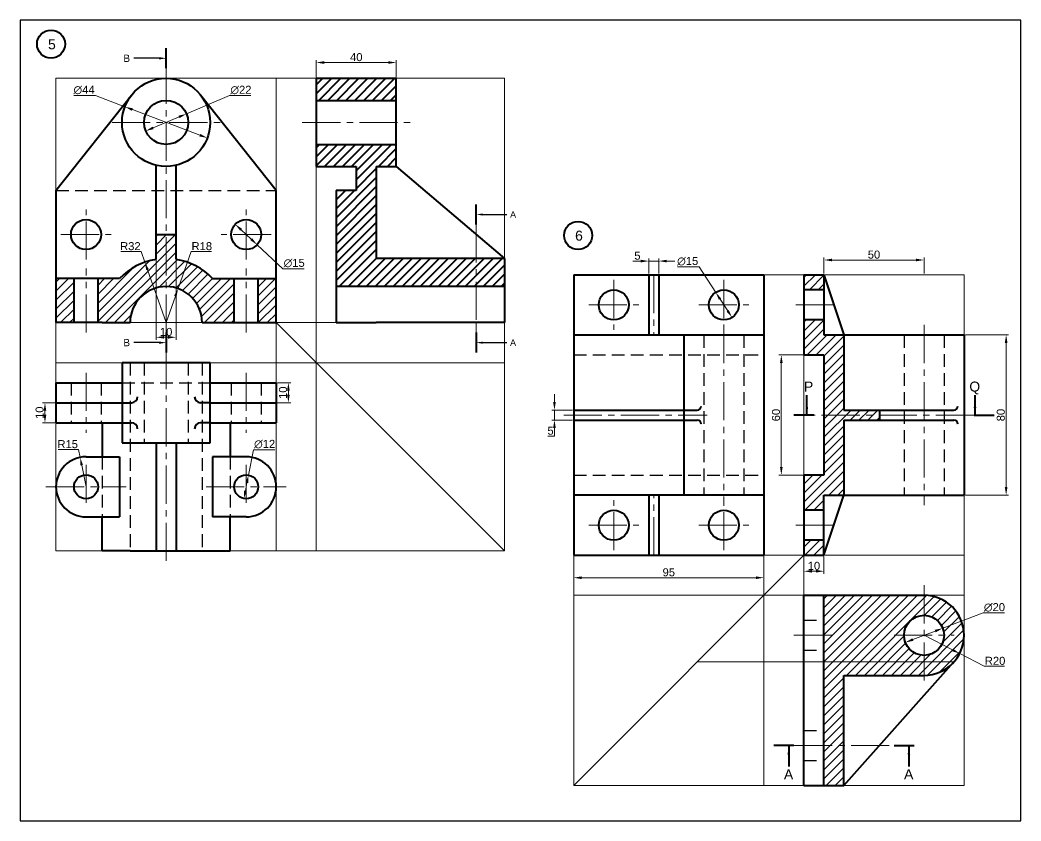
# Model space of a CAD drawing. Header units: millimetres. Extents: x -163670 to 2400, y 0 to 52589.
# Drawn here: x 1100 to 1600, y 0 to 400 of the extents above; entities that cross this region are included whole.
import ezdxf
from ezdxf import colors
from ezdxf.entities.mleader import LeaderData, LeaderLine
from ezdxf.math import Vec2, Vec3

# ---------------------------------------------------------------- set-up
doc = ezdxf.new("R2010")
doc.units = ezdxf.units.MM
doc.linetypes.add('CENTER2', pattern=[28.575, 19.05, -3.175, 3.175, -3.175])
doc.linetypes.add('DASHED2', pattern=[9.525, 6.35, -3.175])
for name, color, linetype, lineweight in [('Centre', 1, 'CENTER2', 20), ('Dim and Hatch', 6, 'Continuous', 20), ('Hidden', 3, 'DASHED2', 30), ('Object', 2, 'Continuous', 40), ('Projection', 5, 'Continuous', 5)]:
    doc.layers.add(name, color=color, linetype=linetype, lineweight=lineweight)
doc.styles.get("Standard").update_dxf_attribs({"font": 'arial.ttf'})
doc.dimstyles.new('ISO-25', dxfattribs={"dimtxt": 4, "dimasz": 4, "dimexe": 1.25, "dimexo": 0.625, "dimtad": 1, "dimtoh": 1, "dimdec": 0, "dimtxsty": 'Standard', "dimcen": 2.5, "dimclrd": 256, "dimclre": 256, "dimclrt": 256, "dimadec": 0, "dimazin": 0, "dimtfac": 1, "dimtdec": 0, "dimtmove": 0, "dimatfit": 2, "dimfxl": 1, "dimlwd": -1, "dimlwe": -1, "dimarcsym": 0})
pattern_1 = [(45, (1067.9732, 70.8788), (-2.245064, 2.245064), [])]
pattern_2 = [(45, (1291.5818, -27.2835), (-2.245064, 2.245064), [])]

# ---------------------------------------------------------------- blocks, each defined once
blk = doc.blocks.new('*D51')
at = {"layer": 'Defpoints', "color": 0, "transparency": 16777216}
for p in [(1152.4, 356.67), (1193.55, 341.09)]:
    blk.add_point(p, dxfattribs=at)
at = {"layer": 'Dim and Hatch', "transparency": 16777216}
for p, q in [((1137.64, 362.26), (1126.95, 362.26)), ((1152.4, 356.67), (1137.64, 362.26)), ((1189.81, 342.5), (1156.14, 355.25))]:
    blk.add_line(p, q, dxfattribs=at)
for points in [[(1156.38, 355.88), (1155.9, 354.63), (1152.4, 356.67)], [(1190.04, 343.13), (1189.57, 341.88), (1193.55, 341.09)]]:
    blk.add_solid(points, dxfattribs=at)
at = {"layer": 'Dim and Hatch', "transparency": 16777216, "insert": (1131.98, 365.04), "char_height": 4, "attachment_point": 5}
blk.add_mtext('∅44', dxfattribs=at)
blk = doc.blocks.new('*D52')
at = {"layer": 'Defpoints', "color": 0, "transparency": 16777216}
for p in [(1183.11, 353.15), (1162.84, 344.6)]:
    blk.add_point(p, dxfattribs=at)
at = {"layer": 'Dim and Hatch', "transparency": 16777216}
for p, q in [((1183.11, 353.15), (1204.7, 362.26)), ((1204.7, 362.26), (1215.37, 362.26)), ((1166.52, 346.16), (1179.42, 351.6))]:
    blk.add_line(p, q, dxfattribs=at)
for points in [[(1179.16, 352.21), (1179.68, 350.98), (1183.11, 353.15)], [(1166.26, 346.77), (1166.78, 345.54), (1162.84, 344.6)]]:
    blk.add_solid(points, dxfattribs=at)
at = {"layer": 'Dim and Hatch', "transparency": 16777216, "insert": (1210.35, 365.04), "char_height": 4, "attachment_point": 5}
blk.add_mtext('∅22', dxfattribs=at)
blk = doc.blocks.new('*D53')
at = {"layer": 'Defpoints', "color": 0, "transparency": 16777216}
for p in [(1207.49, 298), (1218.46, 287.76)]:
    blk.add_point(p, dxfattribs=at)
at = {"layer": 'Dim and Hatch', "transparency": 16777216}
for p, q in [((1210.41, 295.27), (1215.53, 290.49)), ((1218.46, 287.76), (1231.26, 275.82)), ((1231.26, 275.82), (1241.99, 275.82))]:
    blk.add_line(p, q, dxfattribs=at)
for points in [[(1210.87, 295.75), (1209.96, 294.78), (1207.49, 298)], [(1215.99, 290.98), (1215.08, 290), (1218.46, 287.76)]]:
    blk.add_solid(points, dxfattribs=at)
at = {"layer": 'Dim and Hatch', "transparency": 16777216, "insert": (1236.94, 278.6), "char_height": 4, "attachment_point": 5}
blk.add_mtext('∅15', dxfattribs=at)
blk = doc.blocks.new('*D54')
at = {"layer": 'Defpoints', "color": 0, "transparency": 16777216}
for p in [(1178.92, 265.87), (1172.97, 248.88)]:
    blk.add_point(p, dxfattribs=at)
at = {"layer": 'Dim and Hatch', "transparency": 16777216}
for p, q in [((1178.92, 265.87), (1185.41, 284.37)), ((1185.41, 284.37), (1195.6, 284.37)), ((1172.97, 248.88), (1177.6, 262.09))]:
    blk.add_line(p, q, dxfattribs=at)
blk.add_solid([(1176.97, 262.31), (1178.23, 261.87), (1178.92, 265.87)], dxfattribs=at)
at = {"layer": 'Dim and Hatch', "transparency": 16777216, "insert": (1190.81, 287.04), "char_height": 4, "attachment_point": 5}
blk.add_mtext('R18', dxfattribs=at)
blk = doc.blocks.new('*D55')
at = {"layer": 'Defpoints', "color": 0, "transparency": 16777216}
for p in [(1162.36, 279.07), (1172.97, 248.88)]:
    blk.add_point(p, dxfattribs=at)
at = {"layer": 'Dim and Hatch', "transparency": 16777216}
for p, q in [((1160.5, 284.37), (1150.36, 284.37)), ((1162.36, 279.07), (1160.5, 284.37)), ((1172.97, 248.88), (1163.69, 275.3))]:
    blk.add_line(p, q, dxfattribs=at)
blk.add_solid([(1164.32, 275.52), (1163.06, 275.07), (1162.36, 279.07)], dxfattribs=at)
at = {"layer": 'Dim and Hatch', "transparency": 16777216, "insert": (1155.12, 287.04), "char_height": 4, "attachment_point": 5}
blk.add_mtext('R32', dxfattribs=at)
blk = doc.blocks.new('*D56')
at = {"layer": 'Defpoints', "color": 0, "transparency": 16777216}
for p in [(1287.97, 378.77), (1247.97, 370.88), (1287.97, 370.88)]:
    blk.add_point(p, dxfattribs=at)
at = {"layer": 'Dim and Hatch', "transparency": 16777216}
for p, q in [((1247.97, 371.5), (1247.97, 380.02)), ((1287.97, 371.5), (1287.97, 380.02)), ((1251.97, 378.77), (1283.97, 378.77))]:
    blk.add_line(p, q, dxfattribs=at)
for points in [[(1251.97, 379.44), (1251.97, 378.11), (1247.97, 378.77)], [(1283.97, 379.44), (1283.97, 378.11), (1287.97, 378.77)]]:
    blk.add_solid(points, dxfattribs=at)
at = {"layer": 'Dim and Hatch', "transparency": 16777216, "insert": (1267.97, 381.44), "char_height": 4, "attachment_point": 5}
blk.add_mtext('40', dxfattribs=at)
blk = doc.blocks.new('*D57')
at = {"layer": 'Defpoints', "color": 0, "transparency": 16777216}
for p in [(1167.97, 292.88), (1177.97, 292.88), (1177.97, 241.56)]:
    blk.add_point(p, dxfattribs=at)
at = {"layer": 'Dim and Hatch', "transparency": 16777216}
for p, q in [((1167.97, 292.25), (1167.97, 240.31)), ((1177.97, 292.25), (1177.97, 240.31)), ((1171.97, 241.56), (1173.97, 241.56))]:
    blk.add_line(p, q, dxfattribs=at)
for points in [[(1171.97, 242.22), (1171.97, 240.89), (1167.97, 241.56)], [(1173.97, 242.22), (1173.97, 240.89), (1177.97, 241.56)]]:
    blk.add_solid(points, dxfattribs=at)
at = {"layer": 'Dim and Hatch', "transparency": 16777216, "insert": (1172.97, 244.22), "char_height": 4, "attachment_point": 5}
blk.add_mtext('10', dxfattribs=at)
blk = doc.blocks.new('*D58')
at = {"layer": 'Defpoints', "color": 0, "transparency": 16777216}
for p in [(1214.11, 172.77), (1211.84, 160.99)]:
    blk.add_point(p, dxfattribs=at)
at = {"layer": 'Dim and Hatch', "transparency": 16777216}
for p, q in [((1214.11, 172.77), (1216.55, 185.41)), ((1216.55, 185.41), (1227.21, 185.41)), ((1212.59, 164.92), (1213.35, 168.84))]:
    blk.add_line(p, q, dxfattribs=at)
for points in [[(1212.7, 168.97), (1214.01, 168.72), (1214.11, 172.77)], [(1211.94, 165.04), (1213.25, 164.79), (1211.84, 160.99)]]:
    blk.add_solid(points, dxfattribs=at)
at = {"layer": 'Dim and Hatch', "transparency": 16777216, "insert": (1222.19, 188.19), "char_height": 4, "attachment_point": 5}
blk.add_mtext('∅12', dxfattribs=at)
blk = doc.blocks.new('*D59')
at = {"layer": 'Defpoints', "color": 0, "transparency": 16777216}
for p in [(1130.02, 181.59), (1132.97, 166.88)]:
    blk.add_point(p, dxfattribs=at)
at = {"layer": 'Dim and Hatch', "transparency": 16777216}
for p, q in [((1129.23, 185.51), (1119.02, 185.51)), ((1130.02, 181.59), (1129.23, 185.51)), ((1132.97, 166.88), (1130.81, 177.66))]:
    blk.add_line(p, q, dxfattribs=at)
blk.add_solid([(1131.46, 177.79), (1130.15, 177.53), (1130.02, 181.59)], dxfattribs=at)
at = {"layer": 'Dim and Hatch', "transparency": 16777216, "insert": (1123.81, 188.17), "char_height": 4, "attachment_point": 5}
blk.add_mtext('R15', dxfattribs=at)
blk = doc.blocks.new('*D60')
at = {"layer": 'Defpoints', "color": 0, "transparency": 16777216}
for p in [(1117.97, 208.88), (1112.46, 198.88), (1117.97, 198.88)]:
    blk.add_point(p, dxfattribs=at)
at = {"layer": 'Dim and Hatch', "transparency": 16777216}
for p, q in [((1117.35, 208.88), (1111.21, 208.88)), ((1112.46, 204.88), (1112.46, 202.88)), ((1117.35, 198.88), (1111.21, 198.88))]:
    blk.add_line(p, q, dxfattribs=at)
for points in [[(1111.8, 204.88), (1113.13, 204.88), (1112.46, 208.88)], [(1111.8, 202.88), (1113.13, 202.88), (1112.46, 198.88)]]:
    blk.add_solid(points, dxfattribs=at)
at = {"layer": 'Dim and Hatch', "transparency": 16777216, "insert": (1109.79, 203.88), "char_height": 4, "attachment_point": 5, "rotation": 90}
blk.add_mtext('10', dxfattribs=at)
blk = doc.blocks.new('*D61')
at = {"layer": 'Defpoints', "color": 0, "transparency": 16777216}
for p in [(1227.97, 218.88), (1227.97, 208.88), (1234.06, 208.88)]:
    blk.add_point(p, dxfattribs=at)
at = {"layer": 'Dim and Hatch', "transparency": 16777216}
for p, q in [((1228.6, 218.88), (1235.31, 218.88)), ((1234.06, 214.88), (1234.06, 212.88)), ((1228.6, 208.88), (1235.31, 208.88))]:
    blk.add_line(p, q, dxfattribs=at)
for points in [[(1233.39, 214.88), (1234.73, 214.88), (1234.06, 218.88)], [(1233.39, 212.88), (1234.73, 212.88), (1234.06, 208.88)]]:
    blk.add_solid(points, dxfattribs=at)
at = {"layer": 'Dim and Hatch', "transparency": 16777216, "insert": (1231.39, 213.88), "char_height": 4, "attachment_point": 5, "rotation": 90}
blk.add_mtext('10', dxfattribs=at)
blk = doc.blocks.new('*D80')
at = {"layer": 'Defpoints', "color": 0, "transparency": 16777216}
for p in [(1447.49, 264), (1455.67, 251.43)]:
    blk.add_point(p, dxfattribs=at)
at = {"layer": 'Dim and Hatch', "transparency": 16777216}
for p, q in [((1439.19, 276.75), (1428.46, 276.75)), ((1447.49, 264), (1439.19, 276.75)), ((1453.49, 254.78), (1449.67, 260.65))]:
    blk.add_line(p, q, dxfattribs=at)
for points in [[(1450.23, 261.01), (1449.11, 260.29), (1447.49, 264)], [(1454.05, 255.15), (1452.93, 254.42), (1455.67, 251.43)]]:
    blk.add_solid(points, dxfattribs=at)
at = {"layer": 'Dim and Hatch', "transparency": 16777216, "insert": (1433.51, 279.53), "char_height": 4, "attachment_point": 5}
blk.add_mtext('∅15', dxfattribs=at)
blk = doc.blocks.new('*D81')
at = {"layer": 'Defpoints', "color": 0, "transparency": 16777216}
for p in [(1419.08, 279.62), (1414.08, 272.72), (1419.08, 272.72)]:
    blk.add_point(p, dxfattribs=at)
at = {"layer": 'Dim and Hatch', "transparency": 16777216}
for p, q in [((1414.08, 273.34), (1414.08, 280.87)), ((1419.08, 273.34), (1419.08, 280.87)), ((1410.08, 279.62), (1406.08, 279.62)), ((1414.08, 279.62), (1419.08, 279.62)), ((1423.08, 279.62), (1427.08, 279.62))]:
    blk.add_line(p, q, dxfattribs=at)
for points in [[(1410.08, 280.29), (1410.08, 278.95), (1414.08, 279.62)], [(1423.08, 280.29), (1423.08, 278.95), (1419.08, 279.62)]]:
    blk.add_solid(points, dxfattribs=at)
at = {"layer": 'Dim and Hatch', "transparency": 16777216, "insert": (1408.39, 282.28), "char_height": 4, "attachment_point": 5}
blk.add_mtext('5', dxfattribs=at)
blk = doc.blocks.new('*D82')
at = {"layer": 'Defpoints', "color": 0, "transparency": 16777216}
for p in [(1551.58, 92.72), (1569.38, 83.59)]:
    blk.add_point(p, dxfattribs=at)
at = {"layer": 'Dim and Hatch', "transparency": 16777216}
for p, q in [((1551.58, 92.72), (1565.82, 85.42)), ((1569.38, 83.59), (1581.66, 77.29)), ((1581.66, 77.29), (1591.83, 77.29))]:
    blk.add_line(p, q, dxfattribs=at)
blk.add_solid([(1566.12, 86.01), (1565.51, 84.82), (1569.38, 83.59)], dxfattribs=at)
at = {"layer": 'Dim and Hatch', "transparency": 16777216, "insert": (1587.06, 79.96), "char_height": 4, "attachment_point": 5}
blk.add_mtext('R20', dxfattribs=at)
blk = doc.blocks.new('*D73')
at = {"layer": 'Defpoints', "color": 0, "transparency": 16777216}
for p in [(1560.93, 96.26), (1542.23, 89.17)]:
    blk.add_point(p, dxfattribs=at)
at = {"layer": 'Dim and Hatch', "transparency": 16777216}
for p, q in [((1560.93, 96.26), (1581.09, 103.89)), ((1581.09, 103.89), (1591.78, 103.89)), ((1545.97, 90.59), (1557.19, 94.84))]:
    blk.add_line(p, q, dxfattribs=at)
for points in [[(1556.96, 95.47), (1557.43, 94.22), (1560.93, 96.26)], [(1545.73, 91.21), (1546.21, 89.97), (1542.23, 89.17)]]:
    blk.add_solid(points, dxfattribs=at)
at = {"layer": 'Dim and Hatch', "transparency": 16777216, "insert": (1586.75, 106.67), "char_height": 4, "attachment_point": 5}
blk.add_mtext('∅20', dxfattribs=at)
blk = doc.blocks.new('*D74')
at = {"layer": 'Defpoints', "color": 0, "transparency": 16777216}
for p in [(1571.58, 242.72), (1571.58, 162.72), (1592.59, 162.72)]:
    blk.add_point(p, dxfattribs=at)
at = {"layer": 'Dim and Hatch', "transparency": 16777216}
for p, q in [((1572.21, 242.72), (1593.84, 242.72)), ((1592.59, 238.72), (1592.59, 166.72)), ((1572.21, 162.72), (1593.84, 162.72))]:
    blk.add_line(p, q, dxfattribs=at)
for points in [[(1591.92, 238.72), (1593.26, 238.72), (1592.59, 242.72)], [(1591.92, 166.72), (1593.26, 166.72), (1592.59, 162.72)]]:
    blk.add_solid(points, dxfattribs=at)
at = {"layer": 'Dim and Hatch', "transparency": 16777216, "insert": (1589.92, 202.72), "char_height": 4, "attachment_point": 5, "rotation": 90}
blk.add_mtext('80', dxfattribs=at)
blk = doc.blocks.new('*D75')
at = {"layer": 'Defpoints', "color": 0, "transparency": 16777216}
for p in [(1376.58, 205.22), (1366.95, 200.22), (1376.58, 200.22)]:
    blk.add_point(p, dxfattribs=at)
at = {"layer": 'Dim and Hatch', "transparency": 16777216}
for p, q in [((1366.95, 209.22), (1366.95, 213.22)), ((1375.96, 205.22), (1365.7, 205.22)), ((1366.95, 205.22), (1366.95, 200.22)), ((1375.96, 200.22), (1365.7, 200.22)), ((1366.95, 196.22), (1366.95, 192.22)), ((1366.95, 192.22), (1363.67, 192.22))]:
    blk.add_line(p, q, dxfattribs=at)
for points in [[(1366.28, 209.22), (1367.62, 209.22), (1366.95, 205.22)], [(1366.28, 196.22), (1367.62, 196.22), (1366.95, 200.22)]]:
    blk.add_solid(points, dxfattribs=at)
at = {"layer": 'Dim and Hatch', "transparency": 16777216, "insert": (1365, 194.88), "char_height": 4, "attachment_point": 5}
blk.add_mtext('5', dxfattribs=at)
blk = doc.blocks.new('*D76')
at = {"layer": 'Defpoints', "color": 0, "transparency": 16777216}
for p in [(1551.58, 280.15), (1501.58, 272.72), (1551.58, 272.72)]:
    blk.add_point(p, dxfattribs=at)
at = {"layer": 'Dim and Hatch', "transparency": 16777216}
for p, q in [((1501.58, 273.34), (1501.58, 281.4)), ((1505.58, 280.15), (1547.58, 280.15)), ((1551.58, 273.34), (1551.58, 281.4))]:
    blk.add_line(p, q, dxfattribs=at)
for points in [[(1505.58, 280.82), (1505.58, 279.48), (1501.58, 280.15)], [(1547.58, 280.82), (1547.58, 279.48), (1551.58, 280.15)]]:
    blk.add_solid(points, dxfattribs=at)
at = {"layer": 'Dim and Hatch', "transparency": 16777216, "insert": (1526.58, 282.82), "char_height": 4, "attachment_point": 5}
blk.add_mtext('50', dxfattribs=at)
blk = doc.blocks.new('*D77')
at = {"layer": 'Defpoints', "color": 0, "transparency": 16777216}
for p in [(1376.58, 132.72), (1471.58, 132.72), (1376.58, 121.49)]:
    blk.add_point(p, dxfattribs=at)
at = {"layer": 'Dim and Hatch', "transparency": 16777216}
for p, q in [((1376.58, 132.09), (1376.58, 120.24)), ((1471.58, 132.09), (1471.58, 120.24)), ((1467.58, 121.49), (1380.58, 121.49))]:
    blk.add_line(p, q, dxfattribs=at)
for points in [[(1380.58, 122.16), (1380.58, 120.82), (1376.58, 121.49)], [(1467.58, 122.16), (1467.58, 120.82), (1471.58, 121.49)]]:
    blk.add_solid(points, dxfattribs=at)
at = {"layer": 'Dim and Hatch', "transparency": 16777216, "insert": (1424.08, 124.16), "char_height": 4, "attachment_point": 5}
blk.add_mtext('95', dxfattribs=at)
blk = doc.blocks.new('*D78')
at = {"layer": 'Defpoints', "color": 0, "transparency": 16777216}
for p in [(1501.58, 232.72), (1480.29, 172.72), (1501.58, 172.72)]:
    blk.add_point(p, dxfattribs=at)
at = {"layer": 'Dim and Hatch', "transparency": 16777216}
for p, q in [((1500.96, 232.72), (1479.04, 232.72)), ((1480.29, 228.72), (1480.29, 176.72)), ((1500.96, 172.72), (1479.04, 172.72))]:
    blk.add_line(p, q, dxfattribs=at)
for points in [[(1479.63, 228.72), (1480.96, 228.72), (1480.29, 232.72)], [(1479.63, 176.72), (1480.96, 176.72), (1480.29, 172.72)]]:
    blk.add_solid(points, dxfattribs=at)
at = {"layer": 'Dim and Hatch', "transparency": 16777216, "insert": (1477.63, 202.72), "char_height": 4, "attachment_point": 5, "rotation": 90}
blk.add_mtext('60', dxfattribs=at)
blk = doc.blocks.new('*D79')
at = {"layer": 'Defpoints', "color": 0, "transparency": 16777216}
for p in [(1491.58, 132.72), (1501.58, 132.72), (1501.58, 124.72)]:
    blk.add_point(p, dxfattribs=at)
at = {"layer": 'Dim and Hatch', "transparency": 16777216}
for p, q in [((1491.58, 132.09), (1491.58, 123.47)), ((1501.58, 132.09), (1501.58, 123.47)), ((1495.58, 124.72), (1497.58, 124.72))]:
    blk.add_line(p, q, dxfattribs=at)
for points in [[(1495.58, 125.39), (1495.58, 124.05), (1491.58, 124.72)], [(1497.58, 125.39), (1497.58, 124.05), (1501.58, 124.72)]]:
    blk.add_solid(points, dxfattribs=at)
at = {"layer": 'Dim and Hatch', "transparency": 16777216, "insert": (1496.58, 127.39), "char_height": 4, "attachment_point": 5}
blk.add_mtext('10', dxfattribs=at)

msp = doc.modelspace()

# ---------------------------------------------------------------- hatches: boundary and pattern name
at = {"layer": 'Dim and Hatch'}
h = msp.add_hatch(dxfattribs=at)
h.set_pattern_fill('ANSI31', color=256)
h.set_pattern_definition(pattern_1)
h.paths.add_polyline_path([(1126.97, 270.88), (1117.97, 270.88), (1117.97, 248.88), (1126.97, 248.88)])
h.paths.add_polyline_path([(1172.97, 266.88), (1172.97, 292.88), (1167.97, 292.88), (1167.97, 280.49, 0.165451), (1149.74, 270.88), (1138.97, 270.88), (1138.97, 248.88), (1140.97, 248.88), (1154.97, 248.88, -0.414214)])
h.paths.add_polyline_path([(1206.97, 270.88), (1196.21, 270.88, 0.165451), (1177.97, 280.49), (1177.97, 292.88), (1172.97, 292.88), (1172.97, 266.88, -0.414214), (1190.97, 248.88), (1204.97, 248.88), (1206.97, 248.88)])
h.paths.add_polyline_path([(1227.97, 270.88), (1218.97, 270.88), (1218.97, 248.88), (1227.97, 248.88)])
h = msp.add_hatch(dxfattribs=at)
h.set_pattern_fill('ANSI31', color=256)
h.set_pattern_definition(pattern_2)
h.paths.add_polyline_path([(1501.58, 272.72), (1491.58, 272.72), (1491.58, 265.22), (1501.58, 265.22)])
h.paths.add_polyline_path([(1511.58, 242.72), (1501.58, 242.72), (1501.58, 250.22), (1491.58, 250.22), (1491.58, 232.72), (1501.58, 232.72), (1501.58, 202.72), (1529.39, 202.72), (1529.39, 205.22), (1511.58, 205.22)])
h.paths.add_polyline_path([(1511.58, 200.22), (1529.39, 200.22), (1529.39, 202.72), (1501.58, 202.72), (1501.58, 172.72), (1491.58, 172.72), (1491.58, 155.22), (1501.58, 155.22), (1501.58, 162.72), (1511.58, 162.72)])
h.paths.add_polyline_path([(1501.58, 140.22), (1491.58, 140.22), (1491.58, 132.72), (1501.58, 132.72)])
h = msp.add_hatch(dxfattribs=at)
h.set_pattern_fill('ANSI31', color=256)
h.set_pattern_definition(pattern_2)
h.paths.add_polyline_path([(1501.58, 17.72), (1511.58, 17.72), (1511.58, 72.72), (1551.58, 72.72, 1), (1551.58, 112.72), (1501.58, 112.72)])
h.paths.add_polyline_path([(1561.58, 92.72, -1), (1541.58, 92.72, -1)], flags=16)
at = {"layer": 'Object'}
h = msp.add_hatch(dxfattribs=at)
h.set_pattern_fill('ANSI31', color=6)
h.set_pattern_definition(pattern_1)
h.paths.add_polyline_path([(1287.97, 337.88), (1247.97, 337.88), (1247.97, 326.88), (1287.97, 326.88)])
h.paths.add_polyline_path([(1287.97, 370.88), (1247.97, 370.88), (1247.97, 359.88), (1287.97, 359.88)])
h = msp.add_hatch(dxfattribs=at)
h.set_pattern_fill('ANSI31', color=6)
h.set_pattern_definition(pattern_1)
h.paths.add_polyline_path([(1341.97, 280.88), (1277.97, 280.88), (1277.97, 326.88), (1267.97, 326.88), (1267.97, 314.88), (1257.97, 314.88), (1257.97, 266.88), (1341.97, 266.88)])

# ---------------------------------------------------------------- linework, layer by layer
msp.add_lwpolyline([(1100, 0), (1600, 0), (1600, 400), (1100, 400)], close=True)
at = {"layer": 'Centre'}
for p, q in [((1172.97, 243.88), (1172.97, 375.88)), ((1145.97, 348.88), (1199.97, 348.88)), ((1240.97, 348.88), (1294.97, 348.88)), ((1132.97, 280.38), (1132.97, 305.38)), ((1212.97, 280.38), (1212.97, 305.38)), ((1327.89, 297.88), (1327.89, 248.88)), ((1120.47, 292.88), (1145.47, 292.88)), ((1225.47, 292.88), (1200.47, 292.88)), ((1132.97, 243.88), (1132.97, 275.88)), ((1212.97, 243.88), (1212.97, 275.88)), ((1396.58, 270.22), (1396.58, 245.22)), ((1416.58, 272.72), (1416.58, 242.72)), ((1451.58, 270.22), (1451.58, 245.22)), ((1384.08, 257.72), (1409.08, 257.72)), ((1439.08, 257.72), (1464.08, 257.72)), ((1506.58, 257.72), (1486.58, 257.72)), ((1327.89, 248.88), (1327.89, 243.88)), ((1451.58, 247.72), (1451.58, 157.72)), ((1551.58, 247.72), (1551.58, 157.72)), ((1172.97, 129.88), (1172.97, 233.88)), ((1132.97, 223.88), (1132.97, 193.88)), ((1212.97, 223.88), (1212.97, 193.88)), ((1371.58, 202.72), (1443.28, 202.72)), ((1576.58, 202.72), (1496.58, 202.72)), ((1132.97, 177.88), (1132.97, 155.88)), ((1212.97, 177.88), (1212.97, 155.88)), ((1112.97, 166.88), (1152.97, 166.88)), ((1192.97, 166.88), (1232.97, 166.88)), ((1396.58, 135.22), (1396.58, 160.22)), ((1416.58, 132.72), (1416.58, 162.72)), ((1451.58, 135.22), (1451.58, 160.22)), ((1384.08, 147.72), (1409.08, 147.72)), ((1439.08, 147.72), (1464.08, 147.72)), ((1506.58, 147.72), (1486.58, 147.72)), ((1551.58, 117.72), (1551.58, 67.72)), ((1486.58, 92.72), (1506.58, 92.72)), ((1536.58, 92.72), (1566.58, 92.72)), ((1486.58, 37.72), (1536.58, 37.72))]:
    msp.add_line(p, q, dxfattribs=at)
at = {"layer": 'Hidden'}
for p, q in [((1117.97, 314.88), (1227.97, 314.88)), ((1441.58, 242.72), (1441.58, 162.72)), ((1461.58, 242.72), (1461.58, 162.72)), ((1541.58, 242.72), (1541.58, 162.72)), ((1561.58, 242.72), (1561.58, 162.72)), ((1376.58, 232.72), (1471.58, 232.72)), ((1154.97, 228.88), (1154.97, 134.88)), ((1161.97, 228.88), (1161.97, 188.88)), ((1183.97, 228.88), (1183.97, 188.88)), ((1190.97, 228.88), (1190.97, 134.88)), ((1125.47, 218.88), (1125.47, 198.88)), ((1140.47, 218.88), (1140.47, 198.88)), ((1150.97, 218.88), (1194.97, 218.88)), ((1205.47, 218.88), (1205.47, 198.88)), ((1220.47, 218.88), (1220.47, 198.88)), ((1140.97, 181.88), (1140.97, 151.88)), ((1204.97, 181.88), (1204.97, 151.88)), ((1376.58, 172.72), (1471.58, 172.72)), ((1491.58, 100.22), (1501.58, 100.22)), ((1491.58, 85.22), (1501.58, 85.22)), ((1491.58, 45.22), (1501.58, 45.22)), ((1491.58, 30.22), (1501.58, 30.22))]:
    msp.add_line(p, q, dxfattribs=at)
at = {"layer": 'Object'}
for p, q in [((1172.97, 375.88), (1172.97, 385.88)), ((1247.97, 370.88), (1287.97, 370.88)), ((1247.97, 370.88), (1247.97, 326.88)), ((1287.97, 326.88), (1287.97, 370.88)), ((1117.97, 314.88), (1155.73, 362.54)), ((1227.97, 314.88), (1190.22, 362.54)), ((1247.97, 359.88), (1287.97, 359.88)), ((1247.97, 337.88), (1287.97, 337.88)), ((1167.97, 280.49), (1167.97, 327.45)), ((1167.97, 280.88), (1167.97, 326.88)), ((1177.97, 280.49), (1177.97, 327.45)), ((1247.97, 326.88), (1267.97, 326.88)), ((1267.97, 326.88), (1267.97, 314.88)), ((1277.97, 326.88), (1287.97, 326.88)), ((1277.97, 326.88), (1277.97, 280.88)), ((1287.97, 326.88), (1341.97, 280.88)), ((1117.97, 314.88), (1117.97, 248.88)), ((1227.97, 248.88), (1227.97, 314.88)), ((1267.97, 314.88), (1257.97, 314.88)), ((1257.97, 314.88), (1257.97, 248.88)), ((1327.89, 297.88), (1327.89, 307.88)), ((1167.97, 292.88), (1177.97, 292.88)), ((1341.97, 280.88), (1277.97, 280.88)), ((1341.97, 280.88), (1341.97, 266.88)), ((1149.74, 270.88), (1117.97, 270.88)), ((1126.97, 248.88), (1126.97, 270.88)), ((1138.97, 248.88), (1138.97, 270.88)), ((1196.21, 270.88), (1227.97, 270.88)), ((1206.97, 248.88), (1206.97, 270.88)), ((1218.97, 248.88), (1218.97, 270.88)), ((1376.58, 272.72), (1471.58, 272.72)), ((1376.58, 272.72), (1376.58, 132.72)), ((1414.08, 272.72), (1414.08, 242.72)), ((1419.08, 272.72), (1419.08, 242.72)), ((1471.58, 272.72), (1471.58, 132.72)), ((1491.58, 272.72), (1501.58, 272.72)), ((1491.58, 272.72), (1491.58, 232.72)), ((1501.58, 272.72), (1501.58, 242.72)), ((1501.58, 272.72), (1511.58, 242.72)), ((1341.97, 266.88), (1257.97, 266.88)), ((1341.97, 266.88), (1341.97, 248.88)), ((1501.58, 265.22), (1491.58, 265.22)), ((1501.58, 250.22), (1491.58, 250.22)), ((1140.97, 248.88), (1117.97, 248.88)), ((1140.97, 248.88), (1154.97, 248.88)), ((1190.97, 248.88), (1204.97, 248.88)), ((1204.97, 248.88), (1227.97, 248.88)), ((1257.97, 248.88), (1277.97, 248.88)), ((1341.97, 248.88), (1277.97, 248.88)), ((1172.97, 243.88), (1172.97, 233.88)), ((1327.89, 243.88), (1327.89, 233.88)), ((1376.58, 242.72), (1471.58, 242.72)), ((1431.58, 242.72), (1431.58, 162.72)), ((1501.58, 242.72), (1551.58, 242.72)), ((1501.58, 242.72), (1511.58, 242.72)), ((1511.58, 242.72), (1511.58, 205.22)), ((1551.58, 242.72), (1571.58, 242.72)), ((1571.58, 242.72), (1571.58, 162.72)), ((1491.58, 232.72), (1501.58, 232.72)), ((1501.58, 232.72), (1501.58, 172.72)), ((1150.97, 228.88), (1150.97, 188.88)), ((1194.97, 228.88), (1150.97, 228.88)), ((1194.97, 188.88), (1194.97, 228.88)), ((1117.97, 218.88), (1150.97, 218.88)), ((1117.97, 218.88), (1117.97, 208.88)), ((1194.97, 218.88), (1227.97, 218.88)), ((1227.97, 218.88), (1227.97, 208.88)), ((1117.97, 208.88), (1150.97, 208.88)), ((1117.97, 208.88), (1117.97, 198.88)), ((1150.97, 208.88), (1155.73, 208.88)), ((1194.97, 208.88), (1190.22, 208.88)), ((1194.97, 208.88), (1227.97, 208.88)), ((1227.97, 208.88), (1227.97, 198.88)), ((1376.58, 205.22), (1438.28, 205.22)), ((1438.28, 205.22), (1438.28, 205.22)), ((1440.28, 207.22), (1440.28, 207.22)), ((1511.58, 205.22), (1566.52, 205.22)), ((1529.39, 205.22), (1529.39, 200.22)), ((1566.52, 205.22), (1566.52, 205.22)), ((1568.52, 207.22), (1568.52, 207.22)), ((1376.58, 200.22), (1438.28, 200.22)), ((1438.28, 200.22), (1438.28, 200.22)), ((1496.58, 202.72), (1486.58, 202.72)), ((1511.58, 200.22), (1566.52, 200.22)), ((1511.58, 200.22), (1511.58, 162.72)), ((1566.52, 200.22), (1566.52, 200.22)), ((1576.58, 202.72), (1586.58, 202.72)), ((1117.97, 198.88), (1150.97, 198.88)), ((1140.97, 198.88), (1140.97, 181.88)), ((1150.97, 198.88), (1155.73, 198.88)), ((1155.73, 198.88), (1155.73, 198.88)), ((1158.73, 195.88), (1158.73, 195.88)), ((1187.22, 195.88), (1187.22, 195.88)), ((1194.97, 198.88), (1190.22, 198.88)), ((1190.22, 198.88), (1190.22, 198.88)), ((1194.97, 198.88), (1227.97, 198.88)), ((1204.97, 198.88), (1204.97, 181.88)), ((1440.28, 198.22), (1440.28, 198.22)), ((1568.52, 198.22), (1568.52, 198.22)), ((1150.97, 188.88), (1194.97, 188.88)), ((1167.97, 188.88), (1167.97, 134.88)), ((1177.97, 188.88), (1177.97, 134.88)), ((1132.97, 181.88), (1149.74, 181.88)), ((1149.74, 181.88), (1149.74, 151.88)), ((1212.97, 181.88), (1196.21, 181.88)), ((1196.21, 181.88), (1196.21, 151.88)), ((1501.58, 172.72), (1491.58, 172.72)), ((1491.58, 172.72), (1491.58, 132.72)), ((1471.58, 162.72), (1376.58, 162.72)), ((1414.08, 162.72), (1414.08, 132.72)), ((1419.08, 162.72), (1419.08, 132.72)), ((1501.58, 132.72), (1501.58, 162.72)), ((1501.58, 162.72), (1551.58, 162.72)), ((1501.58, 162.72), (1511.58, 162.72)), ((1501.58, 132.72), (1511.58, 162.72)), ((1551.58, 162.72), (1571.58, 162.72)), ((1501.58, 155.22), (1491.58, 155.22)), ((1132.97, 151.88), (1149.74, 151.88)), ((1140.97, 134.88), (1140.97, 151.88)), ((1212.97, 151.88), (1196.21, 151.88)), ((1204.97, 134.88), (1204.97, 151.88)), ((1501.58, 140.22), (1491.58, 140.22)), ((1154.97, 134.88), (1140.97, 134.88)), ((1154.97, 134.88), (1190.97, 134.88)), ((1190.97, 134.88), (1204.97, 134.88)), ((1376.58, 132.72), (1471.58, 132.72)), ((1491.58, 132.72), (1501.58, 132.72)), ((1491.58, 17.72), (1491.58, 112.72)), ((1491.58, 112.72), (1501.58, 112.72)), ((1501.58, 17.72), (1501.58, 112.72)), ((1501.58, 112.72), (1551.58, 112.72)), ((1511.58, 17.72), (1566.52, 79.42)), ((1511.58, 17.72), (1511.58, 72.72)), ((1511.58, 72.72), (1551.58, 72.72)), ((1486.58, 37.72), (1476.58, 37.72)), ((1536.58, 37.72), (1546.58, 37.72)), ((1491.58, 17.72), (1501.58, 17.72)), ((1501.58, 17.72), (1511.58, 17.72))]:
    msp.add_line(p, q, dxfattribs=at)
for centre, radius in [((1115.49, 387.97), 7), ((1172.97, 348.88), 22), ((1172.97, 348.88), 11), ((1132.97, 292.88), 7.5), ((1212.97, 292.88), 7.5), ((1378.77, 292.4), 7), ((1396.58, 257.72), 7.5), ((1451.58, 257.72), 7.5), ((1132.97, 166.88), 6), ((1212.97, 166.88), 6), ((1396.58, 147.72), 7.5), ((1451.58, 147.72), 7.5), ((1551.58, 92.72), 10)]:
    msp.add_circle(centre, radius, dxfattribs=at)
for centre, radius, start, end in [((1172.97, 248.88), 32, 98.9893, 136.5675), ((1172.97, 248.88), 32, 43.4325, 81.0107), ((1172.97, 248.88), 18, 0, 180), ((1155.73, 211.88), 3, 270, 0), ((1190.22, 211.88), 3, 180, 270), ((1438.28, 207.22), 2, 270, 0), ((1566.52, 207.22), 2, 270, 0), ((1438.28, 198.22), 2, 0, 90), ((1566.52, 198.22), 2, 0, 90), ((1155.73, 195.88), 3, 0, 90), ((1190.22, 195.88), 3, 90, 180), ((1132.97, 166.88), 15, 90, 270), ((1212.97, 166.88), 15, 270, 90), ((1551.58, 92.72), 20, 270, 90)]:
    msp.add_arc(centre, radius, start, end, dxfattribs=at)
at = {"layer": 'Projection'}
for p, q in [((1117.97, 370.88), (1227.97, 370.88)), ((1117.97, 370.88), (1117.97, 248.88)), ((1227.97, 370.88), (1227.97, 248.88)), ((1227.97, 370.88), (1247.97, 370.88)), ((1247.97, 370.88), (1247.97, 248.88)), ((1341.97, 370.88), (1247.97, 370.88)), ((1341.97, 248.88), (1341.97, 370.88)), ((1376.58, 132.72), (1376.58, 272.72)), ((1376.58, 272.72), (1471.58, 272.72)), ((1471.58, 132.72), (1471.58, 272.72)), ((1471.58, 272.72), (1491.58, 272.72)), ((1491.58, 272.72), (1571.58, 272.72)), ((1491.58, 132.72), (1491.58, 272.72)), ((1571.58, 272.72), (1571.58, 132.72)), ((1227.97, 248.88), (1117.97, 248.88)), ((1117.97, 248.88), (1117.97, 228.88)), ((1227.97, 248.88), (1227.97, 228.88)), ((1227.97, 248.88), (1247.97, 248.88)), ((1227.97, 248.88), (1341.97, 134.88)), ((1247.97, 248.88), (1341.97, 248.88)), ((1247.97, 248.88), (1247.97, 134.88)), ((1341.97, 248.88), (1341.97, 228.88)), ((1227.97, 228.88), (1117.97, 228.88)), ((1117.97, 228.88), (1117.97, 134.88)), ((1227.97, 228.88), (1227.97, 134.88)), ((1227.97, 228.88), (1247.97, 228.88)), ((1341.97, 228.88), (1247.97, 228.88)), ((1341.97, 134.88), (1341.97, 228.88)), ((1227.97, 134.88), (1117.97, 134.88)), ((1227.97, 134.88), (1247.97, 134.88)), ((1247.97, 134.88), (1341.97, 134.88)), ((1471.58, 132.72), (1376.58, 132.72)), ((1376.58, 132.72), (1376.58, 17.72)), ((1491.58, 132.72), (1376.58, 17.72)), ((1471.58, 132.72), (1491.58, 132.72)), ((1471.58, 112.72), (1471.58, 132.72)), ((1571.58, 132.72), (1491.58, 132.72)), ((1491.58, 132.72), (1491.58, 112.72)), ((1571.58, 132.72), (1571.58, 112.72)), ((1471.58, 112.72), (1376.58, 112.72)), ((1491.58, 112.72), (1471.58, 112.72)), ((1471.58, 112.72), (1471.58, 17.72)), ((1571.58, 112.72), (1491.58, 112.72)), ((1491.58, 17.72), (1491.58, 112.72)), ((1571.58, 112.72), (1571.58, 17.72)), ((1566.52, 79.42), (1438.28, 79.42)), ((1376.58, 17.72), (1491.58, 17.72)), ((1571.58, 17.72), (1491.58, 17.72))]:
    msp.add_line(p, q, dxfattribs=at)

# ---------------------------------------------------------------- texts
at = {"layer": 'Object', "char_height": 5, "attachment_point": 1}
for s, width, gutter_width, insert in [('5', 42.3293, 25, (1113.98, 390.38)), ('6', 42.3293, 25, (1377.27, 294.82)), ('Q', 9.1337, 12.5, (1574.19, 219.44)), ('A', 3.2236, 12.5, (1481.58, 25.77)), ('A', 3.2236, 12.5, (1541.58, 25.85))]:
    msp.add_mtext_dynamic_manual_height_columns(s, width=width, gutter_width=gutter_width, heights=[0], dxfattribs=dict(at, insert=insert))
at = {"layer": 'Object', "insert": (1491.58, 219.44), "char_height": 5, "attachment_point": 1}
msp.add_mtext('P', dxfattribs=at)

# ---------------------------------------------------------------- dimensions: what is measured, and where the dimension line sits
at = {"layer": 'Dim and Hatch'}
for base, p1, p2, picture, middle in [((1287.97, 378.77), (1247.97, 370.88), (1287.97, 370.88), '*D56', (1267.97, 381.44)), ((1177.97, 241.56), (1167.97, 292.88), (1177.97, 292.88), '*D57', (1172.97, 244.22)), ((1551.58, 280.15), (1501.58, 272.72), (1551.58, 272.72), '*D76', (1526.58, 282.82)), ((1376.58, 121.49), (1471.58, 132.72), (1376.58, 132.72), '*D77', (1424.08, 124.16)), ((1501.58, 124.72), (1491.58, 132.72), (1501.58, 132.72), '*D79', (1496.58, 127.39))]:
    dim = msp.add_linear_dim(base=base, p1=p1, p2=p2, dimstyle='ISO-25', dxfattribs=at)
    dim.commit()
    dim.dimension.update_dxf_attribs({"geometry": picture, "text_midpoint": middle})
for p1, p2, picture, middle in [((1193.55, 341.09), (1152.4, 356.67), '*D51', (1131.98, 362.26)), ((1162.84, 344.6), (1183.11, 353.15), '*D52', (1210.35, 362.26)), ((1207.49, 298), (1218.46, 287.76), '*D53', (1236.94, 275.82)), ((1455.67, 251.43), (1447.49, 264), '*D80', (1433.51, 276.75)), ((1211.84, 160.99), (1214.11, 172.77), '*D58', (1222.19, 185.41)), ((1542.23, 89.17), (1560.93, 96.26), '*D73', (1586.75, 103.89))]:
    dim = msp.add_diameter_dim_2p(p1=p1, p2=p2, dimstyle='ISO-25', dxfattribs=at)
    dim.commit()
    dim.dimension.update_dxf_attribs({"geometry": picture, "text_midpoint": middle, "dimtype": 163})
for center, mpoint, picture, middle in [((1172.97, 248.88), (1162.36, 279.07), '*D55', (1155.12, 284.37)), ((1172.97, 248.88), (1178.92, 265.87), '*D54', (1190.81, 284.37)), ((1132.97, 166.88), (1130.02, 181.59), '*D59', (1123.81, 185.51)), ((1551.58, 92.72), (1569.38, 83.59), '*D82', (1587.06, 77.29))]:
    dim = msp.add_radius_dim(center=center, mpoint=mpoint, dimstyle='ISO-25', dxfattribs=at)
    dim.commit()
    dim.dimension.update_dxf_attribs({"geometry": picture, "text_midpoint": middle, "dimtype": 164})
dim = msp.add_linear_dim(base=(1419.08, 279.62), p1=(1414.08, 272.72), p2=(1419.08, 272.72), dimstyle='ISO-25', override={"dimtmove": 2}, dxfattribs=at)
dim.commit()
dim.dimension.update_dxf_attribs({"geometry": '*D81', "text_midpoint": (1408.39, 282.28), "dimtype": 160})
for base, p1, p2, picture, middle in [((1592.59, 162.72), (1571.58, 242.72), (1571.58, 162.72), '*D74', (1589.92, 202.72)), ((1480.29, 172.72), (1501.58, 232.72), (1501.58, 172.72), '*D78', (1477.63, 202.72)), ((1234.06, 208.88), (1227.97, 218.88), (1227.97, 208.88), '*D61', (1231.39, 213.88)), ((1366.95, 200.22), (1376.58, 205.22), (1376.58, 200.22), '*D75', (1365, 194.88)), ((1112.46, 198.88), (1117.97, 208.88), (1117.97, 198.88), '*D60', (1109.79, 203.88))]:
    dim = msp.add_linear_dim(base=base, p1=p1, p2=p2, angle=90, dimstyle='ISO-25', dxfattribs=at)
    dim.commit()
    dim.dimension.update_dxf_attribs({"geometry": picture, "text_midpoint": middle})

# ---------------------------------------------------------------- leaders
at = {"layer": 'Object'}
for points in [[(1493.04, 202.72), (1493.04, 212.72)], [(1577.04, 202.72), (1577.04, 212.72)], [(1484.01, 37.16), (1484.01, 27.16)], [(1544.01, 37.24), (1544.01, 27.24)]]:
    msp.add_leader(points, dimstyle='ISO-25', dxfattribs=at)
ml = msp.add_multileader_mtext('Standard', dxfattribs=at)
ml.set_content('B', color=256)
ml.set_leader_properties()
ml.build(insert=Vec2(0, 0))
ml.multileader.update_dxf_attribs({"arrow_head_size": 3.6})
ctx = ml.context
ctx.base_point, ctx.char_height, ctx.arrow_head_size, ctx.landing_gap_size, ctx.plane_origin = Vec3(1150.47, 380.88), 3.6, 3.6, 1.8, Vec3(1172.97, 380.88)
ctx.text_align_type = 2
notes = []
notes.append((ctx, [(0, (1, 1, 0), (1163.98, 380.88), (-1, 0), 7.2, [(0, [(1172.97, 380.88)], 0, [])])]))
ctx.mtext.insert, ctx.mtext.alignment, ctx.mtext.flow_direction = Vec3(1154.98, 382.68), 3, 5
ml = msp.add_multileader_mtext('Standard', dxfattribs=at)
ml.set_content('{\\C256;A}', color=256)
ml.set_leader_properties()
ml.build(insert=Vec2(0, 0))
ml.multileader.update_dxf_attribs({"arrow_head_size": 3.2})
ctx = ml.context
ctx.base_point, ctx.char_height, ctx.arrow_head_size, ctx.landing_gap_size, ctx.plane_origin = Vec3(1343.2, 302.88), 3.2, 3.2, 1.6, Vec3(1327.89, 302.88)
notes.append((ctx, [(0, (1, 1, 0), (1336.8, 302.88), (1, 0), 6.4, [(0, [(1327.89, 302.88)], 0, [])])]))
ctx.mtext.insert, ctx.mtext.flow_direction = Vec3(1344.8, 304.48), 5
ml = msp.add_multileader_mtext('Standard', dxfattribs=at)
ml.set_content('B', color=256)
ml.set_leader_properties()
ml.build(insert=Vec2(0, 0))
ml.multileader.update_dxf_attribs({"arrow_head_size": 3.6})
ctx = ml.context
ctx.base_point, ctx.char_height, ctx.arrow_head_size, ctx.landing_gap_size, ctx.plane_origin = Vec3(1150.47, 238.88), 3.6, 3.6, 1.8, Vec3(1172.97, 238.88)
ctx.text_align_type = 2
notes.append((ctx, [(0, (1, 1, 0), (1163.98, 238.88), (-1, 0), 7.2, [(0, [(1172.97, 238.88)], 0, [])])]))
ctx.mtext.insert, ctx.mtext.alignment, ctx.mtext.flow_direction = Vec3(1154.98, 240.68), 3, 5
ml = msp.add_multileader_mtext('Standard', dxfattribs=at)
ml.set_content('{\\C256;A}', color=256)
ml.set_leader_properties()
ml.build(insert=Vec2(0, 0))
ml.multileader.update_dxf_attribs({"arrow_head_size": 3.2})
ctx = ml.context
ctx.base_point, ctx.char_height, ctx.arrow_head_size, ctx.landing_gap_size, ctx.plane_origin = Vec3(1343.2, 238.88), 3.2, 3.2, 1.6, Vec3(1327.89, 238.88)
notes.append((ctx, [(0, (1, 1, 0), (1336.8, 238.88), (1, 0), 6.4, [(0, [(1327.89, 238.88)], 0, [])])]))
ctx.mtext.insert, ctx.mtext.flow_direction = Vec3(1344.8, 240.48), 5
for ctx, leaders in notes:
    for number, flags, end, landing, length, lines in leaders:
        leader = LeaderData()
        leader.index, (leader.has_last_leader_line, leader.has_dogleg_vector, leader.attachment_direction) = number, flags
        leader.last_leader_point, leader.dogleg_vector, leader.dogleg_length = Vec3(end), Vec3(landing), length
        for number, points, colour, breaks in lines:
            line = LeaderLine()
            line.index, line.vertices, line.color, line.breaks = number, Vec3.list(points), colors.encode_raw_color(colour), breaks
            leader.lines.append(line)
        ctx.leaders.append(leader)

doc.saveas('drawing.dxf')
